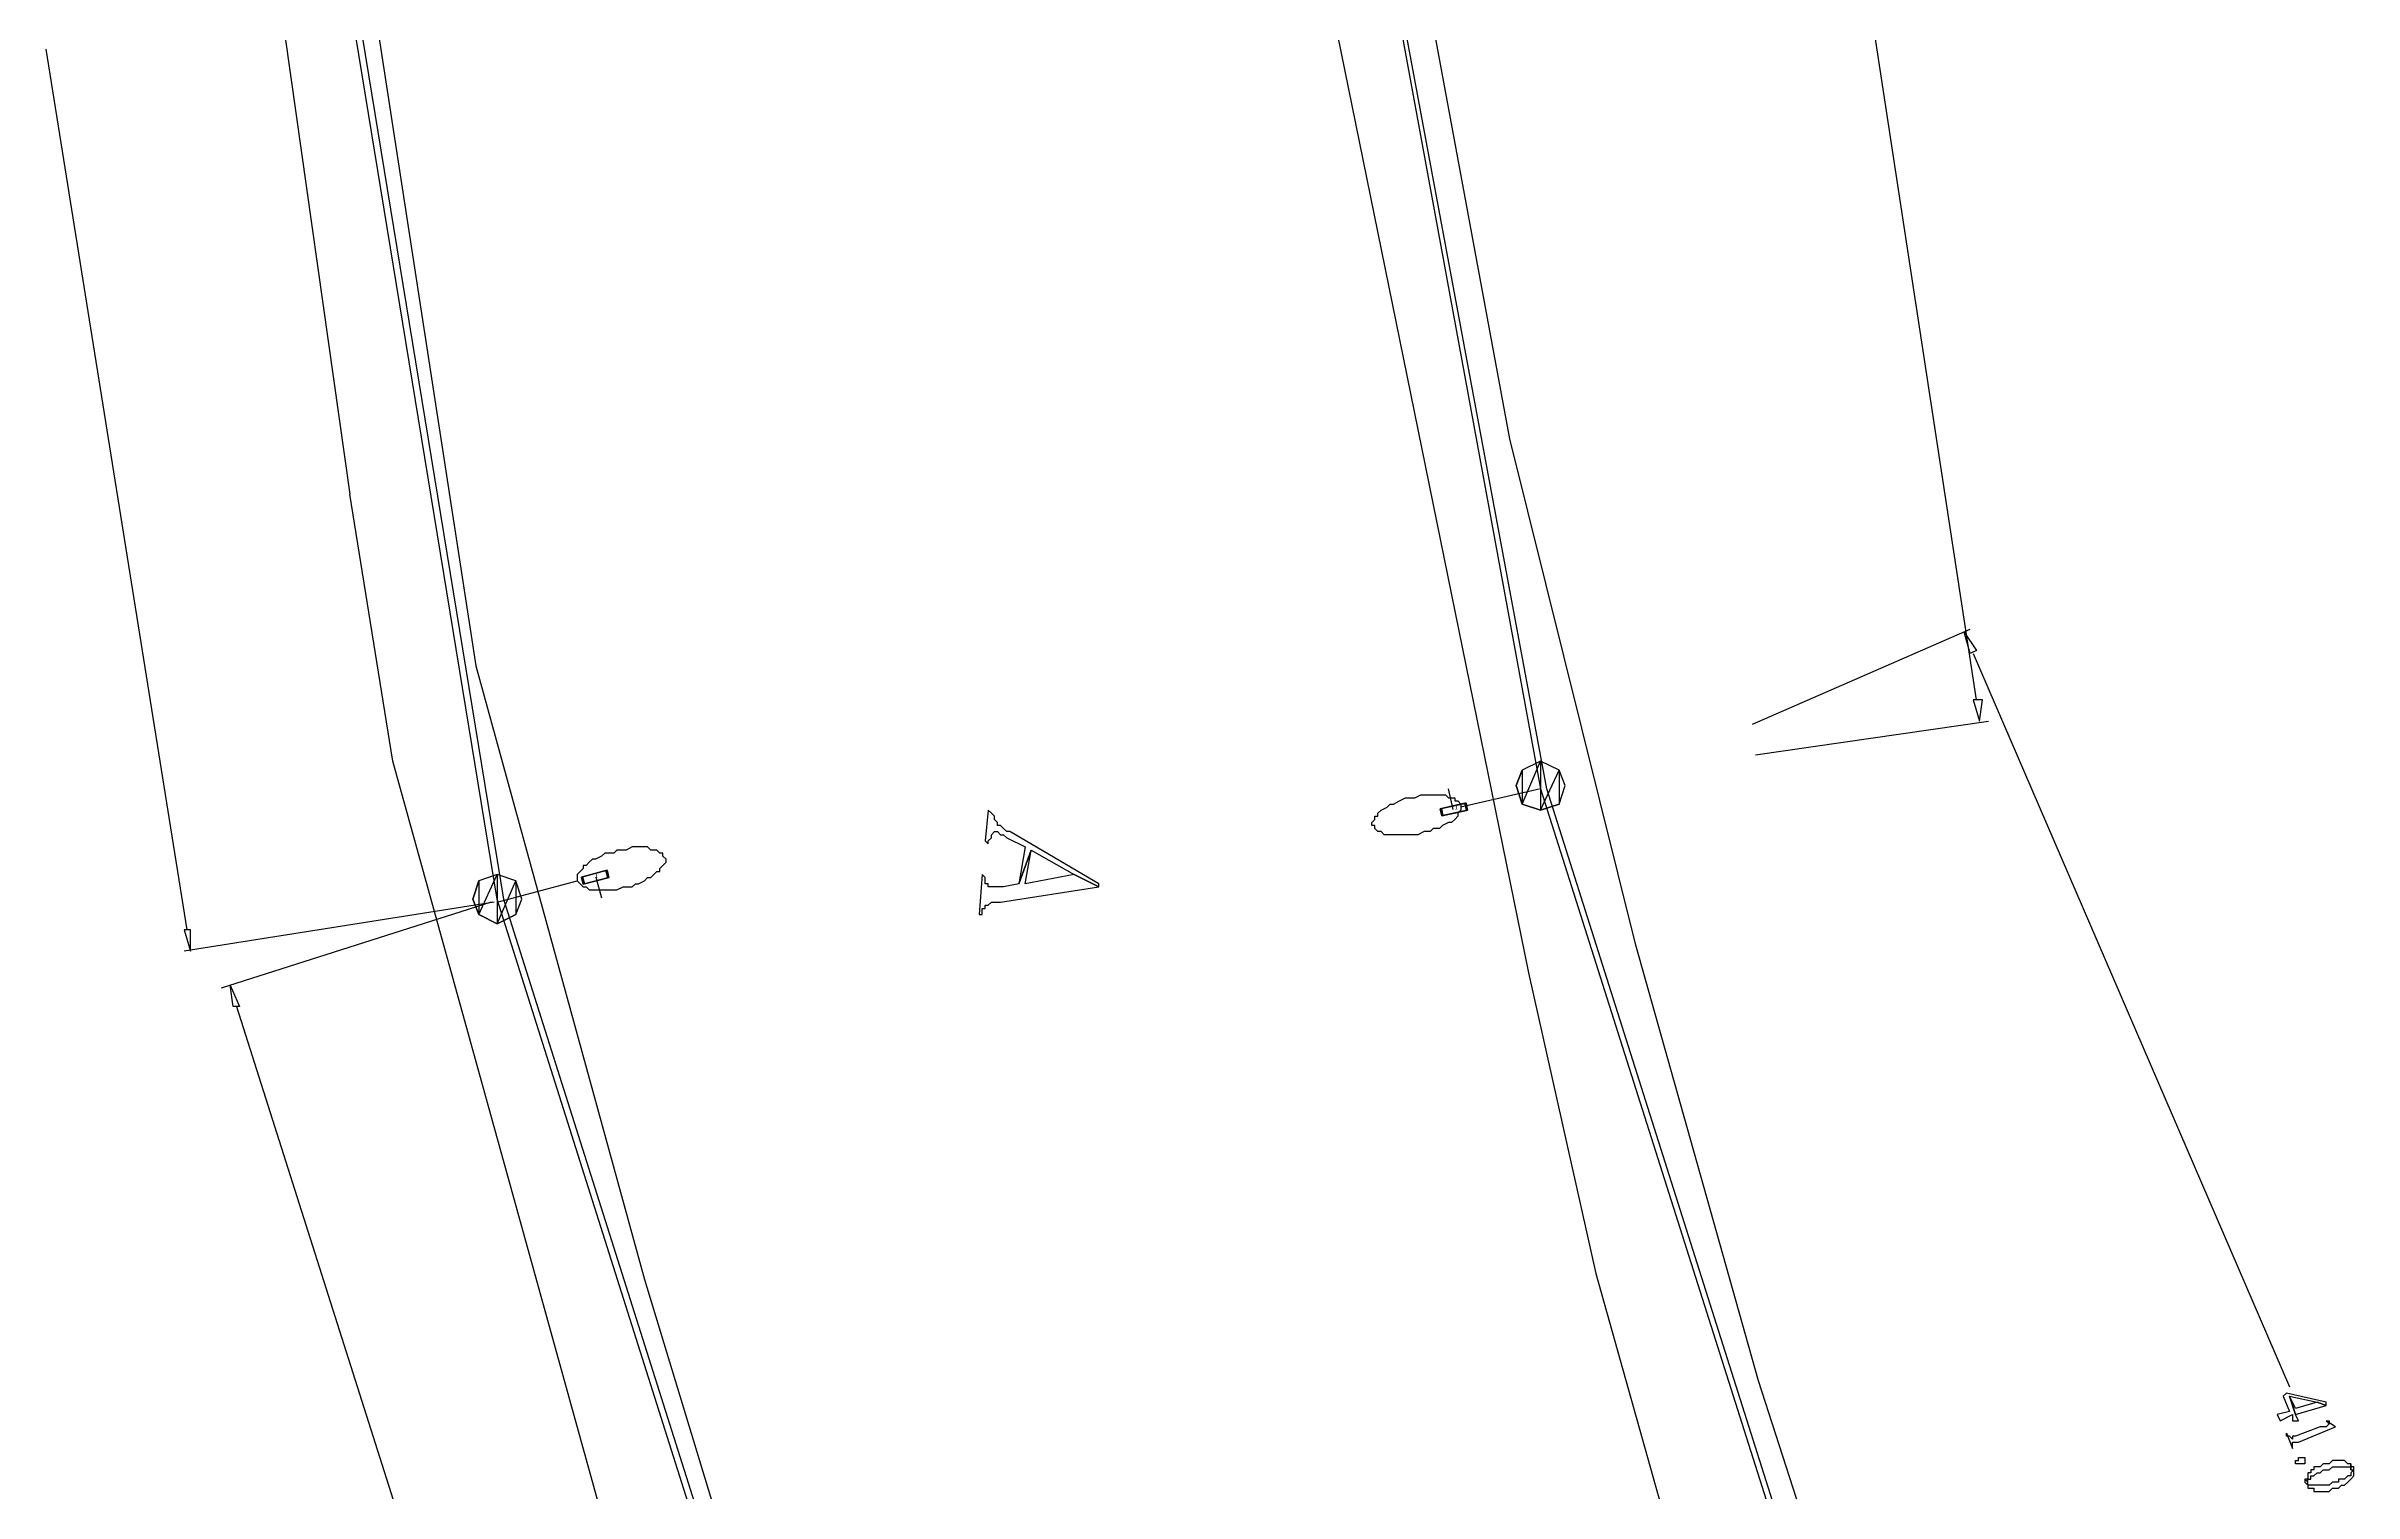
# Model space of a CAD drawing. Extents: x 212106 to 638151, y -1311344 to 1260505.
# Drawn here: x 273533 to 327246, y -952957 to -919280 of the extents above; entities that cross this region are included whole.
import ezdxf

# ---------------------------------------------------------------- set-up
doc = ezdxf.new("R2010")
doc.units = 0
doc.header["$MEASUREMENT"] = 0
for name, color, linetype in [('at_Entity', 7, 'Continuous'), ('DLXLUM01', 3, 'Continuous'), ('DLXLUMEX', 2, 'Continuous'), ('DLXSCENE', 7, 'Continuous')]:
    doc.layers.add(name, color=color, linetype=linetype)

# ---------------------------------------------------------------- blocks, each defined once
blk = doc.blocks.new('*U4')
for p, q in [((240, 141), (-335, 12)), ((-335, 12), (240, 141)), ((-306, 19), (-335, 12)), ((-335, 12), (-306, 19)), ((-335, 12), (-298, -154)), ((-298, -154), (-335, 12)), ((269, 147), (-306, 19)), ((-306, 19), (269, 147)), ((-306, 19), (-269, -147)), ((-269, -147), (-306, 19)), ((269, 147), (240, 141)), ((240, 141), (269, 147)), ((277, -25), (240, 141)), ((240, 141), (277, -25)), ((306, -19), (269, 147)), ((269, 147), (306, -19)), ((-298, -154), (277, -25)), ((277, -25), (-298, -154)), ((-269, -147), (-298, -154)), ((-298, -154), (-269, -147)), ((-269, -147), (306, -19)), ((306, -19), (-269, -147)), ((277, -25), (306, -19)), ((306, -19), (277, -25))]:
    blk.add_line(p, q)
at = {"color": 1}
blk.add_line((-29, -7), (-138, 481), dxfattribs=at)
at = {"layer": 'DLXLUMEX', "color": 7}
blk.add_text('1', height=100, dxfattribs=at).set_placement((0, 0))
blk = doc.blocks.new('*U27')
for p, q in [((262, 159), (-307, 5)), ((-307, 5), (262, 159)), ((-278, 13), (-307, 5)), ((-307, 5), (-278, 13)), ((-307, 5), (-262, -159)), ((-262, -159), (-307, 5)), ((291, 167), (-278, 13)), ((-278, 13), (291, 167)), ((-278, 13), (-233, -151)), ((-233, -151), (-278, 13)), ((-233, -151), (335, 3)), ((335, 3), (-233, -151)), ((262, 159), (291, 167)), ((291, 167), (262, 159)), ((307, -5), (262, 159)), ((262, 159), (307, -5)), ((335, 3), (291, 167)), ((291, 167), (335, 3)), ((307, -5), (335, 3)), ((335, 3), (307, -5)), ((-262, -159), (307, -5)), ((307, -5), (-262, -159)), ((-262, -159), (-233, -151)), ((-233, -151), (-262, -159))]:
    blk.add_line(p, q)
at = {"color": 1}
blk.add_line((29, 8), (159, -475), dxfattribs=at)
at = {"layer": 'DLXLUMEX', "color": 7}
blk.add_text('1', height=100, dxfattribs=at).set_placement((0, 0))
blk = doc.blocks.new('*U97')
for p, q in [((-49468, -965160), (-57825, -920233)), ((-81039, -923233), (-73753, -967732)), ((-36826, -1005016), (-49468, -965160)), ((-73753, -967732), (-58968, -1014444))]:
    blk.add_line(p, q)

msp = doc.modelspace()

# ---------------------------------------------------------------- linework, layer by layer
at = {"layer": 'at_Entity', "color": 1}
for p, q in [((299961, -891066), (308318, -936565)), ((284033, -939136), (276748, -894638)), ((308318, -936565), (320960, -976421)), ((295461, -937065), (295390, -937779)), ((295533, -937136), (295461, -937065)), ((295604, -937208), (295533, -937136)), ((295604, -937279), (295604, -937208)), ((295676, -937351), (295604, -937279)), ((295604, -937279), (295604, -937279)), ((295390, -937779), (295461, -937851)), ((295461, -937779), (295533, -937708)), ((295461, -937851), (295461, -937779)), ((295533, -937636), (295604, -937565)), ((295533, -937708), (295533, -937636)), ((295533, -937636), (295533, -937636)), ((295604, -937565), (295676, -937565)), ((295676, -937422), (295676, -937351)), ((295747, -937422), (295676, -937422)), ((295676, -937565), (295676, -937565)), ((295676, -937565), (295747, -937636)), ((295818, -937493), (295747, -937422)), ((295747, -937636), (295818, -937636)), ((295890, -937565), (295818, -937493)), ((295818, -937636), (295890, -937708)), ((295961, -937565), (295890, -937565)), ((295890, -937708), (296318, -937922)), ((298033, -938779), (295961, -937565)), ((296318, -937922), (296176, -938779)), ((296176, -938779), (296461, -937993)), ((296461, -937993), (296176, -938779)), ((296318, -938779), (296461, -937993)), ((296461, -937993), (297461, -938565)), ((295318, -938565), (295247, -939493)), ((295390, -938636), (295318, -938565)), ((295390, -938708), (295390, -938636)), ((295390, -938779), (295390, -938708)), ((295461, -938779), (295390, -938779)), ((295461, -938851), (295461, -938779)), ((295533, -938851), (295461, -938851)), ((295604, -938851), (295533, -938851)), ((295676, -938851), (295604, -938851)), ((295747, -938851), (295676, -938851)), ((295818, -938851), (295747, -938851)), ((295747, -939208), (298033, -938851)), ((296176, -938779), (295818, -938851)), ((297461, -938565), (296318, -938779)), ((297461, -938565), (298033, -938851)), ((298033, -938851), (297461, -938565)), ((298033, -938851), (298033, -938779)), ((298818, -985849), (284033, -939136)), ((295318, -939422), (295318, -939351)), ((295318, -939351), (295390, -939351)), ((295318, -939493), (295318, -939422)), ((295390, -939351), (295390, -939279)), ((295390, -939279), (295461, -939279)), ((295461, -939279), (295533, -939208)), ((295461, -939279), (295461, -939279)), ((295533, -939208), (295604, -939208)), ((295604, -939208), (295676, -939208)), ((295676, -939208), (295747, -939208)), ((295247, -939493), (295318, -939493))]:
    msp.add_line(p, q, dxfattribs=at)
at = {"layer": 'at_Entity', "color": 0}
for p, q in [((278533, -901280), (283533, -933708)), ((277390, -907066), (280605, -929708)), ((307604, -928422), (303818, -907994)), ((318461, -934494), (315246, -913423)), ((303104, -916637), (308032, -940850)), ((276819, -939851), (273533, -919351)), ((310532, -940208), (307604, -928422)), ((281605, -935922), (280605, -929708)), ((313246, -935065), (318318, -932851)), ((318318, -933422), (318175, -932922)), ((318175, -932922), (318461, -933351)), ((318461, -933351), (318318, -933422)), ((318389, -933422), (325746, -950493)), ((283533, -933708), (287461, -947993)), ((318603, -934494), (318389, -934494)), ((318389, -934494), (318532, -934994)), ((318532, -934994), (318603, -934494)), ((313318, -935779), (318746, -934994)), ((288176, -959636), (281605, -935922)), ((307889, -936136), (307747, -936493)), ((307747, -936493), (307889, -936136)), ((307889, -936136), (307747, -936493)), ((307889, -936136), (307747, -936493)), ((307747, -936493), (307889, -936136)), ((307889, -936136), (307747, -936493)), ((308318, -935922), (307889, -936136)), ((308318, -935922), (307889, -936136)), ((307889, -936922), (308318, -935922)), ((307889, -936922), (308318, -935922)), ((308318, -935922), (307889, -936136)), ((308318, -935922), (307889, -936136)), ((308318, -935922), (307889, -936136)), ((307889, -936922), (308318, -935922)), ((307889, -936922), (308318, -935922)), ((308318, -935922), (307889, -936136)), ((307889, -936136), (307889, -936922)), ((307889, -936136), (307889, -936922)), ((307889, -936136), (307889, -936922)), ((307889, -936136), (307889, -936922)), ((308747, -936136), (308318, -935922)), ((308747, -936136), (308318, -935922)), ((308318, -935922), (308318, -937065)), ((308318, -935922), (308318, -937065)), ((308747, -936136), (308318, -935922)), ((308747, -936136), (308318, -935922)), ((308747, -936136), (308318, -935922)), ((308318, -935922), (308318, -937065)), ((308318, -935922), (308318, -937065)), ((308747, -936136), (308318, -935922)), ((308318, -937065), (308747, -936136)), ((308318, -937065), (308747, -936136)), ((308318, -937065), (308747, -936136)), ((308318, -937065), (308747, -936136)), ((308889, -936493), (308747, -936136)), ((308889, -936493), (308747, -936136)), ((308747, -936136), (308747, -936922)), ((308747, -936136), (308747, -936922)), ((308889, -936493), (308747, -936136)), ((308889, -936493), (308747, -936136)), ((308889, -936493), (308747, -936136)), ((308747, -936136), (308747, -936922)), ((308747, -936136), (308747, -936922)), ((308889, -936493), (308747, -936136)), ((305390, -936779), (305532, -936708)), ((305532, -936708), (305675, -936708)), ((305675, -936708), (305818, -936708)), ((305818, -936708), (305889, -936708)), ((305889, -936708), (306032, -936708)), ((306032, -936708), (306104, -936708)), ((306104, -936708), (306175, -936779)), ((308318, -936565), (306461, -936993)), ((307747, -936493), (307889, -936922)), ((307889, -936922), (307747, -936493)), ((307747, -936493), (307889, -936922)), ((307747, -936493), (307889, -936922)), ((307889, -936922), (307747, -936493)), ((307747, -936493), (307889, -936922)), ((308747, -936922), (308889, -936493)), ((308747, -936922), (308889, -936493)), ((308747, -936922), (308889, -936493)), ((308747, -936922), (308889, -936493)), ((308747, -936922), (308889, -936493)), ((308747, -936922), (308889, -936493)), ((304390, -937351), (304461, -937279)), ((304461, -937279), (304461, -937208)), ((304461, -937208), (304532, -937208)), ((304532, -937136), (304604, -937065)), ((304532, -937208), (304532, -937136)), ((304604, -937065), (304747, -936993)), ((304747, -936993), (304818, -936922)), ((304818, -936922), (304890, -936922)), ((304890, -936922), (305032, -936851)), ((305032, -936851), (305175, -936779)), ((305175, -936779), (305247, -936779)), ((305247, -936779), (305390, -936779)), ((306175, -936779), (306318, -936779)), ((306318, -937279), (306247, -937351)), ((306318, -936779), (306318, -936851)), ((306318, -936851), (306389, -936851)), ((306389, -937208), (306318, -937279)), ((306389, -936851), (306461, -936922)), ((306461, -937065), (306389, -937136)), ((306389, -937136), (306389, -937208)), ((306461, -936922), (306461, -936993)), ((306461, -936993), (306461, -937065)), ((307889, -936922), (308318, -937065)), ((308318, -937065), (307889, -936922)), ((307889, -936922), (308318, -937065)), ((307889, -936922), (308318, -937065)), ((308318, -937065), (307889, -936922)), ((307889, -936922), (308318, -937065)), ((308318, -937065), (308747, -936922)), ((308747, -936922), (308318, -937065)), ((308318, -937065), (308747, -936922)), ((308318, -937065), (308747, -936922)), ((308747, -936922), (308318, -937065)), ((308318, -937065), (308747, -936922)), ((308318, -937065), (308318, -937065)), ((308318, -937065), (308318, -937065)), ((308318, -937065), (308318, -937065)), ((304390, -937422), (304390, -937351)), ((304461, -937422), (304390, -937422)), ((304390, -937422), (304390, -937422)), ((304461, -937493), (304461, -937422)), ((304532, -937565), (304461, -937493)), ((304604, -937565), (304532, -937565)), ((304675, -937636), (304604, -937565)), ((304747, -937636), (304675, -937636)), ((304890, -937636), (304747, -937636)), ((304961, -937636), (304890, -937636)), ((305104, -937636), (304961, -937636)), ((305175, -937636), (305104, -937636)), ((305318, -937636), (305175, -937636)), ((305461, -937636), (305318, -937636)), ((305604, -937565), (305461, -937636)), ((305747, -937565), (305604, -937565)), ((305818, -937493), (305747, -937565)), ((305961, -937493), (305818, -937493)), ((306032, -937422), (305961, -937493)), ((306175, -937351), (306032, -937422)), ((306247, -937351), (306175, -937351)), ((286104, -938351), (286033, -938351)), ((286033, -938351), (286033, -938422)), ((286176, -938279), (286104, -938351)), ((286247, -938208), (286176, -938279)), ((286319, -938208), (286247, -938208)), ((286462, -938136), (286319, -938208)), ((286533, -938065), (286462, -938136)), ((286604, -938065), (286533, -938065)), ((286747, -938065), (286604, -938065)), ((286819, -937993), (286747, -938065)), ((286962, -937993), (286819, -937993)), ((287033, -937993), (286962, -937993)), ((287176, -937922), (287033, -937993)), ((287247, -937922), (287176, -937922)), ((287319, -937922), (287247, -937922)), ((287461, -937922), (287319, -937922)), ((287533, -937922), (287461, -937922)), ((287604, -937993), (287533, -937922)), ((287676, -937993), (287604, -937993)), ((287747, -937993), (287676, -937993)), ((287819, -938065), (287747, -937993)), ((287890, -938065), (287819, -938065)), ((287819, -938422), (287890, -938351)), ((287890, -938136), (287890, -938065)), ((287961, -938208), (287890, -938136)), ((287890, -938351), (287961, -938279)), ((287961, -938279), (287961, -938208)), ((287961, -938208), (287961, -938208)), ((283604, -938708), (283462, -939136)), ((283462, -939136), (283604, -938708)), ((283604, -938708), (283462, -939136)), ((283604, -938708), (283462, -939136)), ((283462, -939136), (283604, -938708)), ((283604, -938708), (283462, -939136)), ((284033, -938565), (283604, -938708)), ((284033, -938565), (283604, -938708)), ((283604, -939493), (284033, -938565)), ((283604, -939493), (284033, -938565)), ((284033, -938565), (283604, -938708)), ((284033, -938565), (283604, -938708)), ((284033, -938565), (283604, -938708)), ((283604, -939493), (284033, -938565)), ((283604, -939493), (284033, -938565)), ((284033, -938565), (283604, -938708)), ((283604, -938708), (283604, -939493)), ((283604, -938708), (283604, -939493)), ((283604, -938708), (283604, -939493)), ((283604, -938708), (283604, -939493)), ((284462, -938708), (284033, -938565)), ((284462, -938708), (284033, -938565)), ((284033, -938565), (284033, -939708)), ((284033, -938565), (284033, -939708)), ((284462, -938708), (284033, -938565)), ((284462, -938708), (284033, -938565)), ((284462, -938708), (284033, -938565)), ((284033, -938565), (284033, -939708)), ((284033, -938565), (284033, -939708)), ((284462, -938708), (284033, -938565)), ((284033, -939708), (284462, -938708)), ((284033, -939708), (284462, -938708)), ((284033, -939708), (284462, -938708)), ((284033, -939708), (284462, -938708)), ((284033, -939208), (285890, -938708)), ((284604, -939136), (284462, -938708)), ((284604, -939136), (284462, -938708)), ((284462, -938708), (284462, -939493)), ((284462, -938708), (284462, -939493)), ((284604, -939136), (284462, -938708)), ((284604, -939136), (284462, -938708)), ((284604, -939136), (284462, -938708)), ((284462, -938708), (284462, -939493)), ((284462, -938708), (284462, -939493)), ((284604, -939136), (284462, -938708)), ((285962, -938493), (285890, -938565)), ((285890, -938565), (285890, -938636)), ((285890, -938636), (285890, -938708)), ((285890, -938708), (285962, -938779)), ((286033, -938422), (285962, -938493)), ((285962, -938779), (286033, -938851)), ((286033, -938851), (286104, -938851)), ((286104, -938851), (286176, -938922)), ((286819, -938922), (286962, -938851)), ((286962, -938851), (287033, -938851)), ((287033, -938851), (287176, -938851)), ((287176, -938851), (287247, -938779)), ((287247, -938779), (287319, -938779)), ((287319, -938779), (287461, -938708)), ((287461, -938708), (287533, -938636)), ((287533, -938636), (287604, -938636)), ((287604, -938636), (287676, -938565)), ((287676, -938565), (287747, -938493)), ((287747, -938493), (287819, -938493)), ((287819, -938493), (287819, -938422)), ((283962, -939208), (276748, -940351)), ((283890, -939208), (277605, -941208)), ((283462, -939136), (283604, -939493)), ((283604, -939493), (283462, -939136)), ((283462, -939136), (283604, -939493)), ((283462, -939136), (283604, -939493)), ((283604, -939493), (283462, -939136)), ((283462, -939136), (283604, -939493)), ((284462, -939493), (284604, -939136)), ((284462, -939493), (284604, -939136)), ((284462, -939493), (284604, -939136)), ((284462, -939493), (284604, -939136)), ((284462, -939493), (284604, -939136)), ((284462, -939493), (284604, -939136)), ((286176, -938922), (286247, -938922)), ((286247, -938922), (286390, -938922)), ((286390, -938922), (286462, -938922)), ((286462, -938922), (286533, -938922)), ((286533, -938922), (286604, -938922)), ((286604, -938922), (286747, -938922)), ((286747, -938922), (286819, -938922)), ((276890, -939851), (276748, -939851)), ((276748, -939851), (276890, -940351)), ((276890, -940351), (276890, -939851)), ((283604, -939493), (284033, -939708)), ((284033, -939708), (283604, -939493)), ((283604, -939493), (284033, -939708)), ((283604, -939493), (284033, -939708)), ((284033, -939708), (283604, -939493)), ((283604, -939493), (284033, -939708)), ((284033, -939708), (284462, -939493)), ((284462, -939493), (284033, -939708)), ((284033, -939708), (284462, -939493)), ((284033, -939708), (284462, -939493)), ((284462, -939493), (284033, -939708)), ((284033, -939708), (284462, -939493)), ((284033, -939708), (284033, -939708)), ((284033, -939708), (284033, -939708)), ((284033, -939708), (284033, -939708)), ((313389, -950350), (310532, -940208)), ((308032, -940850), (309604, -947850)), ((277890, -941636), (277819, -941136)), ((277819, -941136), (278033, -941636)), ((278033, -941636), (277890, -941636)), ((277962, -941636), (284819, -963207)), ((287461, -947993), (292318, -963993)), ((309604, -947850), (311246, -953707)), ((315818, -957850), (313389, -950350)), ((325675, -950636), (325603, -950707)), ((325603, -950707), (325746, -951064)), ((326603, -950850), (325675, -950636)), ((325889, -951136), (325746, -950707)), ((325746, -950707), (326389, -950850)), ((325889, -950993), (325746, -950707)), ((325746, -950707), (325889, -951136)), ((325746, -951064), (325460, -951136)), ((325460, -951136), (325532, -951279)), ((325532, -951279), (325817, -951136)), ((325817, -951136), (325817, -951279)), ((326389, -950850), (325889, -950993)), ((325889, -951136), (326603, -950922)), ((325960, -951279), (325889, -951136)), ((326389, -950850), (326603, -950922)), ((326603, -950922), (326389, -950850)), ((326603, -950922), (326603, -950850)), ((325675, -951636), (325675, -951564)), ((325675, -951564), (325675, -951564)), ((325675, -951564), (325817, -951922)), ((325746, -951636), (325675, -951636)), ((325817, -951707), (325746, -951636)), ((325746, -951636), (325746, -951636)), ((325746, -951636), (325746, -951636)), ((325746, -951636), (325746, -951636)), ((325817, -951279), (325960, -951279)), ((325889, -951636), (325817, -951636)), ((325817, -951636), (325817, -951636)), ((325817, -951636), (325817, -951707)), ((325817, -951850), (325817, -951779)), ((325817, -951779), (325817, -951779)), ((325817, -951779), (325817, -951779)), ((325817, -951779), (325889, -951779)), ((326460, -951422), (325889, -951636)), ((325889, -951636), (325889, -951636)), ((325889, -951779), (325889, -951779)), ((325889, -951779), (325960, -951779)), ((325960, -951779), (326817, -951422)), ((326532, -951422), (326460, -951422)), ((326603, -951422), (326532, -951422)), ((326532, -951422), (326532, -951422)), ((326603, -951279), (326603, -951279)), ((326603, -951279), (326675, -951279)), ((326675, -951350), (326603, -951279)), ((326817, -951422), (326603, -951279)), ((326603, -951279), (326675, -951350)), ((326675, -951350), (326603, -951422)), ((326603, -951422), (326603, -951422)), ((326603, -951422), (326603, -951422)), ((326675, -951279), (326675, -951350)), ((326675, -951350), (326675, -951350)), ((326675, -951350), (326675, -951350)), ((326675, -951350), (326675, -951350)), ((325817, -951922), (325817, -951850)), ((325817, -951850), (325817, -951850)), ((325817, -951850), (325817, -951850)), ((325817, -951922), (325817, -951922)), ((325817, -951922), (325817, -951922)), ((325889, -952279), (325889, -952207)), ((325889, -952207), (325960, -952207)), ((325960, -952279), (325889, -952279)), ((325960, -952207), (325960, -952136)), ((325960, -952136), (325960, -952136)), ((325960, -952136), (326032, -952136)), ((325960, -952207), (325960, -952207)), ((325960, -952207), (325960, -952207)), ((326032, -952279), (325960, -952279)), ((325960, -952279), (325960, -952279)), ((325960, -952279), (325960, -952279)), ((325960, -952279), (325960, -952279)), ((326032, -952136), (326032, -952136)), ((326032, -952136), (326032, -952136)), ((326032, -952136), (326103, -952136)), ((326103, -952279), (326032, -952279)), ((326032, -952279), (326032, -952279)), ((326032, -952279), (326032, -952279)), ((326103, -952136), (326103, -952207)), ((326103, -952207), (326103, -952279)), ((326103, -952207), (326103, -952207)), ((326103, -952207), (326103, -952207)), ((326103, -952207), (326103, -952207)), ((326532, -952279), (326460, -952350)), ((326603, -952279), (326532, -952279)), ((326532, -952279), (326532, -952279)), ((326675, -952279), (326603, -952279)), ((326603, -952279), (326603, -952279)), ((326746, -952207), (326675, -952279)), ((326675, -952279), (326675, -952279)), ((326675, -952279), (326675, -952279)), ((326817, -952207), (326746, -952207)), ((326746, -952207), (326746, -952207)), ((326889, -952207), (326817, -952207)), ((326817, -952207), (326817, -952207)), ((326960, -952207), (326889, -952207)), ((326889, -952207), (326889, -952207)), ((326889, -952207), (326889, -952207)), ((327032, -952207), (326960, -952207)), ((326960, -952207), (326960, -952207)), ((327103, -952279), (327032, -952207)), ((327032, -952207), (327032, -952207)), ((327175, -952279), (327103, -952279)), ((327103, -952279), (327103, -952279)), ((327103, -952279), (327103, -952279)), ((327175, -952422), (327175, -952279)), ((327175, -952350), (327175, -952279)), ((327175, -952279), (327175, -952279)), ((327175, -952279), (327175, -952422)), ((326175, -952636), (326103, -952636)), ((326103, -952636), (326175, -952707)), ((326175, -952707), (326103, -952636)), ((326103, -952636), (326103, -952636)), ((326103, -952636), (326103, -952707)), ((326103, -952707), (326103, -952707)), ((326103, -952707), (326103, -952707)), ((326103, -952707), (326175, -952779)), ((326246, -952493), (326175, -952493)), ((326175, -952493), (326175, -952564)), ((326175, -952564), (326175, -952564)), ((326175, -952564), (326175, -952636)), ((326175, -952707), (326175, -952636)), ((326175, -952636), (326175, -952636)), ((326175, -952636), (326246, -952636)), ((326175, -952707), (326175, -952707)), ((326175, -952707), (326175, -952707)), ((326175, -952707), (326175, -952707)), ((326175, -952779), (326175, -952707)), ((326246, -952779), (326175, -952779)), ((326175, -952779), (326175, -952779)), ((326175, -952779), (326175, -952779)), ((326175, -952779), (326175, -952779)), ((326175, -952779), (326175, -952850)), ((326175, -952850), (326246, -952850)), ((326317, -952422), (326246, -952422)), ((326246, -952422), (326246, -952493)), ((326246, -952493), (326246, -952493)), ((326246, -952493), (326246, -952493)), ((326246, -952636), (326246, -952564)), ((326246, -952564), (326246, -952564)), ((326246, -952564), (326317, -952564)), ((326317, -952779), (326246, -952779)), ((326246, -952779), (326246, -952779)), ((326246, -952779), (326246, -952779)), ((326246, -952850), (326246, -952850)), ((326246, -952850), (326246, -952850)), ((326246, -952850), (326317, -952850)), ((326389, -952350), (326317, -952350)), ((326317, -952350), (326317, -952422)), ((326317, -952422), (326317, -952422)), ((326317, -952564), (326389, -952493)), ((326317, -952564), (326317, -952564)), ((326317, -952564), (326317, -952564)), ((326389, -952779), (326317, -952779)), ((326317, -952779), (326317, -952779)), ((326317, -952779), (326317, -952779)), ((326317, -952850), (326317, -952922)), ((326460, -952350), (326389, -952350)), ((326389, -952350), (326389, -952350)), ((326389, -952493), (326389, -952493)), ((326389, -952493), (326460, -952493)), ((326460, -952779), (326389, -952779)), ((326389, -952779), (326389, -952779)), ((326460, -952350), (326460, -952350)), ((326460, -952493), (326532, -952422)), ((326460, -952493), (326460, -952493)), ((326460, -952493), (326460, -952493)), ((326532, -952779), (326460, -952779)), ((326460, -952779), (326460, -952779)), ((326460, -952779), (326460, -952779)), ((326532, -952422), (326532, -952422)), ((326532, -952422), (326603, -952422)), ((326603, -952779), (326532, -952779)), ((326532, -952779), (326532, -952779)), ((326603, -952422), (326603, -952422)), ((326603, -952422), (326675, -952422)), ((326675, -952779), (326603, -952779)), ((326603, -952779), (326603, -952779)), ((326675, -952422), (326746, -952350)), ((326675, -952422), (326675, -952422)), ((326746, -952707), (326675, -952779)), ((326675, -952779), (326675, -952779)), ((326675, -952922), (326746, -952850)), ((326746, -952350), (326746, -952350)), ((326746, -952350), (326817, -952350)), ((326817, -952707), (326746, -952707)), ((326746, -952707), (326746, -952707)), ((326746, -952850), (326746, -952850)), ((326746, -952850), (326817, -952850)), ((326817, -952350), (326817, -952350)), ((326817, -952350), (326817, -952350)), ((326817, -952350), (326889, -952350)), ((326889, -952707), (326817, -952707)), ((326817, -952707), (326817, -952707)), ((326817, -952850), (326817, -952850)), ((326817, -952850), (326817, -952850)), ((326817, -952850), (326889, -952850)), ((326889, -952350), (326960, -952350)), ((326960, -952636), (326889, -952636)), ((326889, -952636), (326889, -952707)), ((326889, -952850), (326960, -952779)), ((326889, -952850), (326889, -952850)), ((326960, -952350), (326960, -952350)), ((326960, -952350), (327032, -952350)), ((327032, -952636), (326960, -952636)), ((326960, -952636), (326960, -952636)), ((326960, -952779), (326960, -952779)), ((326960, -952779), (327032, -952779)), ((327032, -952350), (327032, -952350)), ((327032, -952350), (327032, -952350)), ((327032, -952350), (327103, -952350)), ((327103, -952564), (327032, -952636)), ((327032, -952636), (327032, -952636)), ((327032, -952636), (327032, -952636)), ((327032, -952779), (327103, -952707)), ((327032, -952779), (327032, -952779)), ((327032, -952779), (327032, -952779)), ((327103, -952350), (327103, -952350)), ((327103, -952350), (327103, -952350)), ((327103, -952350), (327175, -952350)), ((327175, -952564), (327103, -952564)), ((327103, -952564), (327103, -952564)), ((327103, -952564), (327103, -952564)), ((327103, -952707), (327175, -952636)), ((327103, -952707), (327103, -952707)), ((327103, -952707), (327103, -952707)), ((327175, -952350), (327175, -952350)), ((327175, -952350), (327175, -952422)), ((327246, -952350), (327175, -952350)), ((327175, -952422), (327175, -952422)), ((327175, -952422), (327246, -952422)), ((327246, -952422), (327175, -952493)), ((327175, -952493), (327175, -952493)), ((327175, -952493), (327175, -952493)), ((327175, -952493), (327175, -952564)), ((327175, -952636), (327246, -952564)), ((327175, -952636), (327175, -952636)), ((327175, -952636), (327175, -952636)), ((327175, -952636), (327175, -952636)), ((327246, -952350), (327246, -952350)), ((327246, -952422), (327246, -952350)), ((327246, -952493), (327246, -952422)), ((327246, -952422), (327246, -952422)), ((327246, -952564), (327246, -952493)), ((327246, -952493), (327246, -952493)), ((327246, -952493), (327246, -952493)), ((327246, -952564), (327246, -952564)), ((327246, -952564), (327246, -952564)), ((326317, -952922), (326317, -952922)), ((326317, -952922), (326389, -952922)), ((326389, -952922), (326389, -952922)), ((326389, -952922), (326460, -952922)), ((326460, -952922), (326460, -952922)), ((326460, -952922), (326460, -952922)), ((326460, -952922), (326532, -952922)), ((326532, -952922), (326532, -952922)), ((326532, -952922), (326603, -952922)), ((326603, -952922), (326603, -952922)), ((326603, -952922), (326675, -952922)), ((326675, -952922), (326675, -952922))]:
    msp.add_line(p, q, dxfattribs=at)

# ---------------------------------------------------------------- block references
at = {"layer": 'DLXLUM01'}
for name, p in [('*U4', (306313, -937046)), ('*U27', (286298, -938632))]:
    msp.add_blockref(name, p, dxfattribs=at)
at = {"layer": 'DLXSCENE'}
msp.add_blockref('*U97', (357928, 28595), dxfattribs=at)

doc.saveas('drawing.dxf')
